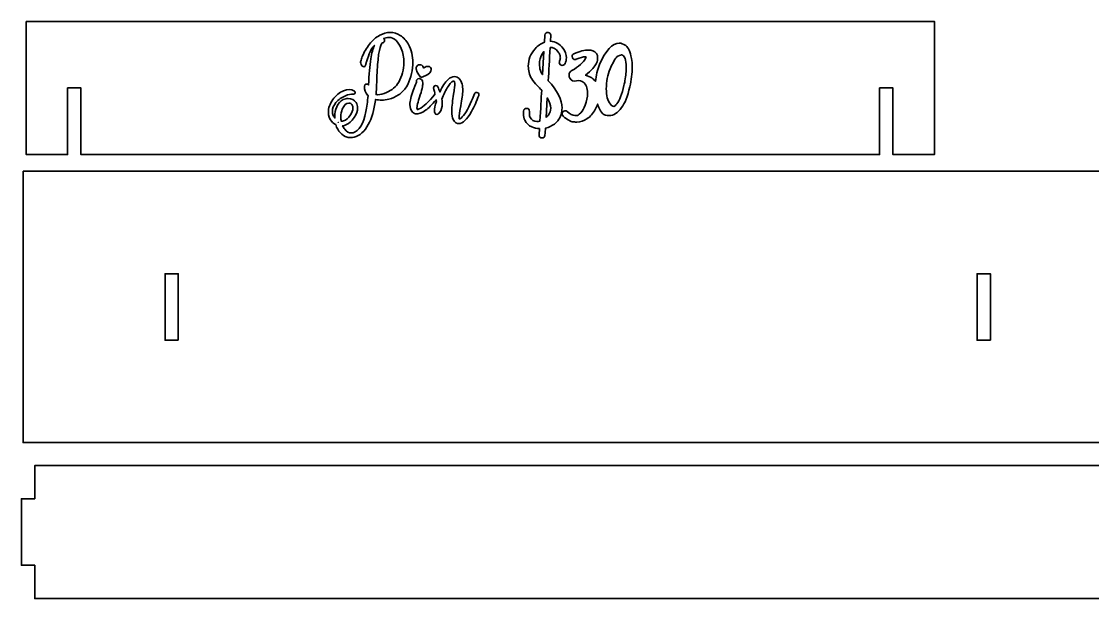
# Model space of a CAD drawing. Header units: centimetres. Extents: x 0.2 to 39.6, y -39 to -0.2.
# Drawn here: x 0.24 to 24.38, y -13.42 to -0.41 of the extents above; entities that cross this region are included whole.
import ezdxf

# ---------------------------------------------------------------- set-up
doc = ezdxf.new("R2010")
doc.units = ezdxf.units.CM
doc.header["$MEASUREMENT"] = 0
doc.layers.add('Capa 1', color=7, linetype='Continuous')

# ---------------------------------------------------------------- blocks, each defined once
blk = doc.blocks.new('block 3')
at = {"layer": 'Capa 1', "color": 175, "lineweight": 35, "true_color": 0x2b4b9b}
for points, knots in [([(9.062, -1.346), (9.062, -1.192), (9.029, -1.053), (8.964, -0.934), (8.915, -0.846), (8.852, -0.776), (8.777, -0.727), (8.777, -0.727), (8.777, -0.727), (8.777, -0.727), (8.709, -0.682), (8.632, -0.659), (8.548, -0.659), (8.548, -0.659), (8.548, -0.659), (8.548, -0.659), (8.468, -0.662), (8.391, -0.683), (8.319, -0.722), (8.23, -0.771), (8.151, -0.84), (8.084, -0.927), (8.02, -1.008), (7.965, -1.101), (7.923, -1.204), (7.907, -1.24), (7.895, -1.276), (7.887, -1.311), (7.884, -1.317), (7.883, -1.323), (7.883, -1.33), (7.883, -1.346), (7.888, -1.364), (7.897, -1.385), (7.911, -1.418), (7.931, -1.434), (7.956, -1.434), (7.971, -1.434), (7.984, -1.425), (7.989, -1.411), (7.993, -1.401), (7.996, -1.391), (7.999, -1.381), (8.002, -1.371), (8.005, -1.362), (8.008, -1.352), (8.011, -1.342), (8.014, -1.332), (8.017, -1.323), (8.045, -1.226), (8.072, -1.15), (8.098, -1.095), (8.122, -1.045), (8.154, -0.997), (8.196, -0.951), (8.161, -1.026), (8.134, -1.128), (8.114, -1.255), (8.089, -1.414), (8.072, -1.611), (8.064, -1.842), (8.064, -1.842), (8.064, -1.845), (8.064, -1.845), (8.062, -1.842), (8.06, -1.839), (8.057, -1.836), (8.03, -1.809), (7.969, -1.817), (7.969, -1.878), (7.969, -1.955), (7.993, -2.02), (8.043, -2.073), (8.043, -2.073), (8.051, -2.081), (8.051, -2.081), (8.04, -2.219), (8.024, -2.342), (8.004, -2.446), (7.949, -2.724), (7.851, -2.884), (7.713, -2.923), (7.701, -2.926), (7.689, -2.927), (7.677, -2.927), (7.619, -2.927), (7.57, -2.899), (7.526, -2.843), (7.508, -2.819), (7.492, -2.792), (7.479, -2.764), (7.538, -2.757), (7.595, -2.73), (7.649, -2.684), (7.682, -2.656), (7.713, -2.621), (7.742, -2.577), (7.792, -2.501), (7.817, -2.428), (7.817, -2.361), (7.817, -2.315), (7.805, -2.276), (7.783, -2.242), (7.74, -2.181), (7.679, -2.151), (7.602, -2.151), (7.566, -2.151), (7.53, -2.159), (7.494, -2.175), (7.431, -2.203), (7.381, -2.257), (7.345, -2.338), (7.318, -2.401), (7.304, -2.479), (7.304, -2.567), (7.304, -2.576), (7.304, -2.584), (7.305, -2.592), (7.29, -2.575), (7.278, -2.554), (7.268, -2.529), (7.255, -2.5), (7.249, -2.47), (7.249, -2.44), (7.249, -2.373), (7.276, -2.306), (7.328, -2.242), (7.385, -2.175), (7.458, -2.123), (7.545, -2.086), (7.607, -2.061), (7.668, -2.048), (7.726, -2.048), (7.742, -2.048), (7.756, -2.037), (7.76, -2.022), (7.764, -2.007), (7.758, -1.991), (7.745, -1.982), (7.674, -1.939), (7.585, -1.937), (7.501, -1.973), (7.407, -2.012), (7.325, -2.08), (7.257, -2.175), (7.19, -2.269), (7.157, -2.366), (7.157, -2.461), (7.157, -2.539), (7.183, -2.609), (7.234, -2.669), (7.259, -2.698), (7.29, -2.722), (7.326, -2.739), (7.347, -2.813), (7.381, -2.876), (7.429, -2.925), (7.471, -2.971), (7.522, -3.003), (7.581, -3.02), (7.609, -3.028), (7.637, -3.032), (7.664, -3.032), (7.688, -3.032), (7.712, -3.029), (7.737, -3.023), (7.867, -2.988), (7.975, -2.892), (8.058, -2.736), (8.136, -2.591), (8.19, -2.408), (8.219, -2.193), (8.219, -2.193), (8.222, -2.171), (8.222, -2.171), (8.306, -2.192), (8.413, -2.192), (8.52, -2.165), (8.598, -2.145), (8.672, -2.112), (8.741, -2.067), (8.81, -2.02), (8.869, -1.96), (8.915, -1.887), (9.002, -1.738), (9.052, -1.573), (9.062, -1.394), (9.062, -1.394), (9.062, -1.346), (9.062, -1.346)], [0, 0, 0, 0, 1, 1, 1, 2, 2, 2, 3, 3, 3, 4, 4, 4, 5, 5, 5, 6, 6, 6, 7, 7, 7, 8, 8, 8, 9, 9, 9, 10, 10, 10, 11, 11, 11, 12, 12, 12, 13, 13, 13, 14, 14, 14, 15, 15, 15, 16, 16, 16, 17, 17, 17, 18, 18, 18, 19, 19, 19, 20, 20, 20, 21, 21, 21, 22, 22, 22, 23, 23, 23, 24, 24, 24, 25, 25, 25, 26, 26, 26, 27, 27, 27, 28, 28, 28, 29, 29, 29, 30, 30, 30, 31, 31, 31, 32, 32, 32, 33, 33, 33, 34, 34, 34, 35, 35, 35, 36, 36, 36, 37, 37, 37, 38, 38, 38, 39, 39, 39, 40, 40, 40, 41, 41, 41, 42, 42, 42, 43, 43, 43, 44, 44, 44, 45, 45, 45, 46, 46, 46, 47, 47, 47, 48, 48, 48, 49, 49, 49, 50, 50, 50, 51, 51, 51, 52, 52, 52, 53, 53, 53, 54, 54, 54, 55, 55, 55, 56, 56, 56, 57, 57, 57, 58, 58, 58, 59, 59, 59, 60, 60, 60, 61, 61, 61, 62, 62, 62, 63, 63, 63, 63]), ([(8.264, -2.063), (8.254, -2.063), (8.244, -2.063), (8.234, -2.062), (8.24, -1.994), (8.245, -1.895), (8.249, -1.768), (8.254, -1.577), (8.263, -1.412), (8.277, -1.275), (8.311, -0.92), (8.371, -0.894), (8.382, -0.892), (8.408, -0.889), (8.426, -0.868), (8.426, -0.841), (8.426, -0.824), (8.419, -0.809), (8.406, -0.8), (8.404, -0.799), (8.403, -0.798), (8.402, -0.797), (8.439, -0.781), (8.478, -0.773), (8.518, -0.773), (8.58, -0.773), (8.635, -0.796), (8.685, -0.843), (8.732, -0.889), (8.77, -0.948), (8.8, -1.019), (8.84, -1.121), (8.861, -1.228), (8.861, -1.338), (8.861, -1.499), (8.821, -1.648), (8.743, -1.782), (8.679, -1.883), (8.588, -1.961), (8.471, -2.014), (8.399, -2.047), (8.33, -2.063), (8.264, -2.063)], [0, 0, 0, 0, 1, 1, 1, 2, 2, 2, 3, 3, 3, 4, 4, 4, 5, 5, 5, 6, 6, 6, 7, 7, 7, 8, 8, 8, 9, 9, 9, 10, 10, 10, 11, 11, 11, 12, 12, 12, 13, 13, 13, 14, 14, 14, 14]), ([(9.225, -1.657), (9.232, -1.666), (9.242, -1.67), (9.252, -1.67), (9.256, -1.67), (9.26, -1.67), (9.263, -1.669), (9.29, -1.66), (9.314, -1.651), (9.336, -1.641), (9.43, -1.597), (9.476, -1.55), (9.476, -1.497), (9.476, -1.49), (9.475, -1.483), (9.473, -1.475), (9.461, -1.437), (9.435, -1.429), (9.421, -1.427), (9.408, -1.425), (9.4, -1.425), (9.396, -1.425), (9.373, -1.425), (9.348, -1.434), (9.321, -1.452), (9.315, -1.456), (9.31, -1.46), (9.304, -1.464), (9.304, -1.463), (9.303, -1.461), (9.303, -1.459), (9.28, -1.399), (9.242, -1.387), (9.214, -1.387), (9.199, -1.387), (9.183, -1.392), (9.17, -1.402), (9.148, -1.42), (9.136, -1.445), (9.136, -1.473), (9.136, -1.482), (9.138, -1.492), (9.14, -1.501), (9.152, -1.551), (9.181, -1.603), (9.225, -1.657)], [0, 0, 0, 0, 1, 1, 1, 2, 2, 2, 3, 3, 3, 4, 4, 4, 5, 5, 5, 6, 6, 6, 7, 7, 7, 8, 8, 8, 9, 9, 9, 10, 10, 10, 11, 11, 11, 12, 12, 12, 13, 13, 13, 14, 14, 14, 15, 15, 15, 15]), ([(10.506, -2.011), (10.483, -2.006), (10.46, -2.019), (10.45, -2.045), (10.433, -2.092), (10.411, -2.144), (10.386, -2.201), (10.299, -2.402), (10.219, -2.533), (10.149, -2.591), (10.125, -2.612), (10.113, -2.613), (10.111, -2.614), (10.111, -2.614), (10.103, -2.605), (10.103, -2.563), (10.103, -2.539), (10.11, -2.476), (10.143, -2.311), (10.171, -2.165), (10.186, -2.05), (10.186, -1.97), (10.186, -1.919), (10.181, -1.87), (10.17, -1.825), (10.137, -1.713), (10.081, -1.657), (10.003, -1.657), (9.95, -1.657), (9.901, -1.678), (9.856, -1.72), (9.79, -1.778), (9.729, -1.871), (9.671, -2.003), (9.658, -1.968), (9.643, -1.93), (9.626, -1.889), (9.616, -1.87), (9.599, -1.86), (9.579, -1.86), (9.549, -1.86), (9.528, -1.881), (9.528, -1.912), (9.528, -1.915), (9.528, -1.917), (9.529, -1.92), (9.529, -1.92), (9.53, -1.927), (9.53, -1.927), (9.531, -1.928), (9.531, -1.93), (9.532, -1.932), (9.54, -1.95), (9.548, -1.98), (9.558, -2.022), (9.56, -2.03), (9.561, -2.038), (9.563, -2.046), (9.413, -2.23), (9.292, -2.344), (9.204, -2.384), (9.175, -2.396), (9.165, -2.396), (9.162, -2.395), (9.157, -2.39), (9.154, -2.378), (9.154, -2.363), (9.154, -2.357), (9.155, -2.349), (9.156, -2.342), (9.162, -2.294), (9.174, -2.243), (9.191, -2.189), (9.191, -2.189), (9.212, -2.121), (9.212, -2.121), (9.263, -1.964), (9.287, -1.862), (9.287, -1.809), (9.287, -1.712), (9.229, -1.702), (9.204, -1.702), (9.162, -1.702), (9.143, -1.728), (9.143, -1.754), (9.143, -1.756), (9.143, -1.757), (9.144, -1.759), (9.144, -1.759), (9.145, -1.766), (9.145, -1.766), (9.144, -1.771), (9.141, -1.787), (9.123, -1.831), (9.123, -1.831), (9.07, -1.968), (9.07, -1.968), (9.02, -2.1), (8.996, -2.203), (8.996, -2.284), (8.996, -2.431), (9.064, -2.479), (9.122, -2.493), (9.183, -2.505), (9.259, -2.48), (9.349, -2.414), (9.411, -2.368), (9.489, -2.291), (9.586, -2.178), (9.588, -2.191), (9.59, -2.204), (9.591, -2.216), (9.562, -2.307), (9.547, -2.378), (9.547, -2.432), (9.547, -2.438), (9.548, -2.444), (9.548, -2.45), (9.549, -2.458), (9.551, -2.465), (9.554, -2.471), (9.565, -2.504), (9.592, -2.507), (9.6, -2.507), (9.633, -2.507), (9.655, -2.477), (9.662, -2.468), (9.704, -2.413), (9.725, -2.344), (9.725, -2.261), (9.725, -2.237), (9.722, -2.206), (9.716, -2.168), (9.757, -2.055), (9.804, -1.957), (9.857, -1.878), (9.928, -1.771), (9.972, -1.755), (9.991, -1.755), (10, -1.755), (10.006, -1.78), (10.006, -1.814), (10.006, -1.858), (9.998, -1.928), (9.983, -2.027), (9.982, -2.035), (9.98, -2.044), (9.979, -2.053), (9.969, -2.118), (9.96, -2.184), (9.952, -2.251), (9.944, -2.317), (9.94, -2.38), (9.94, -2.437), (9.94, -2.518), (9.95, -2.579), (9.971, -2.623), (10.006, -2.7), (10.058, -2.716), (10.095, -2.716), (10.188, -2.716), (10.283, -2.627), (10.385, -2.443), (10.445, -2.33), (10.5, -2.208), (10.547, -2.08), (10.548, -2.077), (10.548, -2.075), (10.549, -2.072), (10.549, -2.072), (10.549, -2.066), (10.549, -2.066), (10.55, -2.064), (10.55, -2.063), (10.55, -2.061), (10.55, -2.042), (10.538, -2.019), (10.506, -2.011)], [0, 0, 0, 0, 1, 1, 1, 2, 2, 2, 3, 3, 3, 4, 4, 4, 5, 5, 5, 6, 6, 6, 7, 7, 7, 8, 8, 8, 9, 9, 9, 10, 10, 10, 11, 11, 11, 12, 12, 12, 13, 13, 13, 14, 14, 14, 15, 15, 15, 16, 16, 16, 17, 17, 17, 18, 18, 18, 19, 19, 19, 20, 20, 20, 21, 21, 21, 22, 22, 22, 23, 23, 23, 24, 24, 24, 25, 25, 25, 26, 26, 26, 27, 27, 27, 28, 28, 28, 29, 29, 29, 30, 30, 30, 31, 31, 31, 32, 32, 32, 33, 33, 33, 34, 34, 34, 35, 35, 35, 36, 36, 36, 37, 37, 37, 38, 38, 38, 39, 39, 39, 40, 40, 40, 41, 41, 41, 42, 42, 42, 43, 43, 43, 44, 44, 44, 45, 45, 45, 46, 46, 46, 47, 47, 47, 48, 48, 48, 49, 49, 49, 50, 50, 50, 51, 51, 51, 52, 52, 52, 53, 53, 53, 54, 54, 54, 55, 55, 55, 56, 56, 56, 57, 57, 57, 58, 58, 58, 59, 59, 59, 59]), ([(7.44, -2.567), (7.44, -2.497), (7.45, -2.438), (7.471, -2.391), (7.511, -2.297), (7.559, -2.252), (7.619, -2.252), (7.628, -2.252), (7.636, -2.253), (7.645, -2.256), (7.667, -2.264), (7.683, -2.279), (7.696, -2.301), (7.705, -2.319), (7.71, -2.34), (7.71, -2.365), (7.71, -2.413), (7.692, -2.465), (7.656, -2.52), (7.609, -2.591), (7.557, -2.636), (7.501, -2.654), (7.483, -2.659), (7.465, -2.662), (7.448, -2.662), (7.443, -2.633), (7.44, -2.601), (7.44, -2.567)], [0, 0, 0, 0, 1, 1, 1, 2, 2, 2, 3, 3, 3, 4, 4, 4, 5, 5, 5, 6, 6, 6, 7, 7, 7, 8, 8, 8, 9, 9, 9, 9]), ([(7.38, -2.688), (7.38, -2.687), (7.381, -2.687), (7.381, -2.686), (7.381, -2.687), (7.381, -2.688), (7.382, -2.689), (7.381, -2.689), (7.381, -2.688), (7.38, -2.688)], [0, 0, 0, 0, 1, 1, 1, 2, 2, 2, 3, 3, 3, 3])]:
    blk.add_open_spline(points, degree=3, knots=knots, dxfattribs=at)
blk = doc.blocks.new('block 4')
at = {"layer": 'Capa 1', "color": 175, "lineweight": 35, "true_color": 0x2b4b9b}
blk.add_open_spline([(13.989, -1.245), (13.989, -1.245), (13.989, -1.244), (13.989, -1.244), (13.96, -1.091), (13.919, -1), (13.86, -0.958), (13.803, -0.919), (13.756, -0.9), (13.714, -0.9), (13.555, -0.9), (13.41, -1.059), (13.271, -1.385), (13.222, -1.503), (13.19, -1.63), (13.176, -1.765), (13.153, -1.736), (13.126, -1.71), (13.095, -1.687), (13.094, -1.687), (13.094, -1.687), (13.094, -1.687), (13.055, -1.66), (13.008, -1.64), (12.953, -1.626), (13.019, -1.577), (13.074, -1.526), (13.116, -1.474), (13.186, -1.388), (13.219, -1.331), (13.222, -1.287), (13.225, -1.253), (13.226, -1.233), (13.226, -1.229), (13.226, -1.157), (13.19, -1.103), (13.119, -1.073), (13.092, -1.062), (13.059, -1.057), (13.022, -1.057), (12.93, -1.057), (12.822, -1.084), (12.69, -1.14), (12.665, -1.152), (12.65, -1.175), (12.65, -1.203), (12.65, -1.245), (12.683, -1.276), (12.725, -1.27), (12.725, -1.27), (12.732, -1.269), (12.732, -1.269), (12.737, -1.268), (12.741, -1.267), (12.744, -1.265), (12.833, -1.228), (12.901, -1.209), (12.948, -1.209), (12.963, -1.209), (12.969, -1.211), (12.965, -1.211), (12.965, -1.215), (12.964, -1.227), (12.951, -1.251), (12.93, -1.291), (12.893, -1.336), (12.84, -1.383), (12.787, -1.433), (12.722, -1.477), (12.648, -1.517), (12.611, -1.537), (12.591, -1.561), (12.586, -1.589), (12.582, -1.606), (12.581, -1.618), (12.581, -1.627), (12.581, -1.649), (12.587, -1.67), (12.598, -1.69), (12.629, -1.747), (12.688, -1.77), (12.752, -1.748), (12.817, -1.743), (12.868, -1.753), (12.903, -1.779), (12.967, -1.829), (12.998, -1.911), (12.998, -2.031), (12.998, -2.114), (12.98, -2.205), (12.945, -2.3), (12.919, -2.368), (12.886, -2.426), (12.844, -2.471), (12.793, -2.527), (12.768, -2.532), (12.761, -2.532), (12.761, -2.532), (12.711, -2.533), (12.711, -2.533), (12.663, -2.533), (12.605, -2.503), (12.538, -2.443), (12.51, -2.42), (12.465, -2.422), (12.442, -2.451), (12.431, -2.464), (12.425, -2.479), (12.425, -2.496), (12.425, -2.513), (12.432, -2.531), (12.447, -2.546), (12.542, -2.631), (12.614, -2.672), (12.672, -2.676), (12.72, -2.679), (12.748, -2.68), (12.758, -2.68), (12.84, -2.68), (12.916, -2.656), (12.986, -2.609), (13.061, -2.557), (13.124, -2.486), (13.172, -2.398), (13.193, -2.36), (13.21, -2.319), (13.224, -2.277), (13.282, -2.442), (13.336, -2.517), (13.401, -2.525), (13.47, -2.533), (13.482, -2.534), (13.488, -2.534), (13.584, -2.534), (13.678, -2.474), (13.767, -2.355), (13.839, -2.26), (13.9, -2.106), (13.952, -1.885), (13.988, -1.73), (14.006, -1.582), (14.006, -1.444), (14.006, -1.372), (14, -1.305), (13.989, -1.245)], degree=3, knots=[0, 0, 0, 0, 1, 1, 1, 2, 2, 2, 3, 3, 3, 4, 4, 4, 5, 5, 5, 6, 6, 6, 7, 7, 7, 8, 8, 8, 9, 9, 9, 10, 10, 10, 11, 11, 11, 12, 12, 12, 13, 13, 13, 14, 14, 14, 15, 15, 15, 16, 16, 16, 17, 17, 17, 18, 18, 18, 19, 19, 19, 20, 20, 20, 21, 21, 21, 22, 22, 22, 23, 23, 23, 24, 24, 24, 25, 25, 25, 26, 26, 26, 27, 27, 27, 28, 28, 28, 29, 29, 29, 30, 30, 30, 31, 31, 31, 32, 32, 32, 33, 33, 33, 34, 34, 34, 35, 35, 35, 36, 36, 36, 37, 37, 37, 38, 38, 38, 39, 39, 39, 40, 40, 40, 41, 41, 41, 42, 42, 42, 43, 43, 43, 44, 44, 44, 45, 45, 45, 46, 46, 46, 47, 47, 47, 48, 48, 48, 48], dxfattribs=at)
blk = doc.blocks.new('block 2')
at = {"layer": 'Capa 1', "color": 175, "lineweight": 35, "true_color": 0x2b4b9b}
for points, knots in [([(12.155, -0.999), (12.221, -0.991), (12.281, -1.026), (12.339, -1.103), (12.368, -1.141), (12.377, -1.166), (12.38, -1.18), (12.385, -1.213), (12.386, -1.226), (12.386, -1.231), (12.386, -1.257), (12.38, -1.281), (12.368, -1.305), (12.364, -1.315), (12.361, -1.325), (12.361, -1.336), (12.361, -1.376), (12.389, -1.403), (12.429, -1.403), (12.454, -1.403), (12.475, -1.391), (12.489, -1.369), (12.489, -1.368), (12.49, -1.366), (12.491, -1.365), (12.511, -1.322), (12.521, -1.277), (12.521, -1.233), (12.521, -1.158), (12.497, -1.086), (12.448, -1.021), (12.448, -1.021), (12.448, -1.021), (12.448, -1.021), (12.369, -0.917), (12.273, -0.863), (12.162, -0.86), (12.162, -0.86), (12.169, -0.725), (12.169, -0.725), (12.169, -0.69), (12.145, -0.664), (12.108, -0.66), (12.07, -0.656), (12.039, -0.682), (12.034, -0.723), (12.034, -0.723), (12.025, -0.883), (12.025, -0.883), (11.947, -0.911), (11.877, -0.96), (11.816, -1.028), (11.714, -1.142), (11.663, -1.274), (11.663, -1.42), (11.663, -1.467), (11.668, -1.514), (11.68, -1.562), (11.705, -1.662), (11.764, -1.759), (11.856, -1.85), (11.897, -1.889), (11.933, -1.927), (11.965, -1.963), (11.955, -2.156), (11.941, -2.389), (11.925, -2.657), (11.901, -2.664), (11.878, -2.667), (11.856, -2.667), (11.786, -2.667), (11.739, -2.639), (11.707, -2.579), (11.695, -2.555), (11.689, -2.524), (11.689, -2.488), (11.689, -2.475), (11.689, -2.461), (11.691, -2.441), (11.691, -2.401), (11.663, -2.373), (11.623, -2.373), (11.587, -2.373), (11.56, -2.397), (11.556, -2.433), (11.553, -2.453), (11.552, -2.473), (11.552, -2.491), (11.552, -2.548), (11.563, -2.598), (11.586, -2.64), (11.621, -2.708), (11.673, -2.758), (11.74, -2.788), (11.796, -2.812), (11.854, -2.826), (11.914, -2.829), (11.914, -2.829), (11.905, -2.97), (11.905, -2.97), (11.905, -3.01), (11.934, -3.039), (11.975, -3.039), (11.991, -3.039), (12.007, -3.033), (12.02, -3.021), (12.037, -3.006), (12.04, -3.002), (12.051, -2.817), (12.134, -2.799), (12.209, -2.762), (12.276, -2.705), (12.355, -2.638), (12.403, -2.544), (12.419, -2.426), (12.422, -2.407), (12.423, -2.387), (12.423, -2.367), (12.423, -2.177), (12.319, -1.968), (12.113, -1.748), (12.126, -1.528), (12.14, -1.279), (12.155, -0.999)], [0, 0, 0, 0, 1, 1, 1, 2, 2, 2, 3, 3, 3, 4, 4, 4, 5, 5, 5, 6, 6, 6, 7, 7, 7, 8, 8, 8, 9, 9, 9, 10, 10, 10, 11, 11, 11, 12, 12, 12, 13, 13, 13, 14, 14, 14, 15, 15, 15, 16, 16, 16, 17, 17, 17, 18, 18, 18, 19, 19, 19, 20, 20, 20, 21, 21, 21, 22, 22, 22, 23, 23, 23, 24, 24, 24, 25, 25, 25, 26, 26, 26, 27, 27, 27, 28, 28, 28, 29, 29, 29, 30, 30, 30, 31, 31, 31, 32, 32, 32, 33, 33, 33, 34, 34, 34, 35, 35, 35, 36, 36, 36, 37, 37, 37, 38, 38, 38, 39, 39, 39, 40, 40, 40, 41, 41, 41, 41]), ([(11.985, -1.133), (11.994, -1.118), (12.004, -1.105), (12.014, -1.092), (12.014, -1.092), (11.985, -1.612), (11.985, -1.612), (11.96, -1.579), (11.944, -1.547), (11.936, -1.517), (11.922, -1.465), (11.915, -1.418), (11.915, -1.379), (11.915, -1.292), (11.938, -1.209), (11.985, -1.133)], [0, 0, 0, 0, 1, 1, 1, 2, 2, 2, 3, 3, 3, 4, 4, 4, 5, 5, 5, 5]), ([(13.84, -1.752), (13.834, -1.788), (13.827, -1.822), (13.819, -1.854), (13.772, -2.053), (13.718, -2.194), (13.658, -2.273), (13.631, -2.307), (13.606, -2.326), (13.587, -2.326), (13.563, -2.326), (13.538, -2.31), (13.513, -2.279), (13.452, -2.201), (13.421, -2.083), (13.421, -1.929), (13.421, -1.767), (13.45, -1.616), (13.506, -1.483), (13.606, -1.252), (13.66, -1.207), (13.678, -1.198), (13.744, -1.168), (13.762, -1.166), (13.764, -1.166), (13.794, -1.166), (13.821, -1.195), (13.844, -1.25), (13.862, -1.297), (13.871, -1.361), (13.871, -1.441), (13.871, -1.526), (13.86, -1.631), (13.84, -1.752)], [0, 0, 0, 0, 1, 1, 1, 2, 2, 2, 3, 3, 3, 4, 4, 4, 5, 5, 5, 6, 6, 6, 7, 7, 7, 8, 8, 8, 9, 9, 9, 10, 10, 10, 11, 11, 11, 11]), ([(12.066, -2.577), (12.066, -2.577), (12.092, -2.135), (12.092, -2.135), (12.143, -2.222), (12.168, -2.3), (12.168, -2.369), (12.168, -2.427), (12.149, -2.48), (12.108, -2.531), (12.095, -2.547), (12.081, -2.563), (12.066, -2.577)], [0, 0, 0, 0, 1, 1, 1, 2, 2, 2, 3, 3, 3, 4, 4, 4, 4])]:
    blk.add_open_spline(points, degree=3, knots=knots, dxfattribs=at)
at = {"layer": 'Capa 1'}
for name in ['block 3', 'block 4']:
    blk.add_blockref(name, (0, 0), dxfattribs=at)

msp = doc.modelspace()

# ---------------------------------------------------------------- linework, layer by layer
at = {"layer": 'Capa 1', "color": 22, "lineweight": 35, "true_color": 0xe42420}
for points in [[(0.348, -0.412), (0.348, -3.412), (1.281, -3.412), (1.281, -1.912), (1.581, -1.912), (1.581, -3.412), (19.581, -3.412), (19.581, -1.912), (19.881, -1.912), (19.881, -3.412), (20.815, -3.412), (20.815, -0.412), (0.348, -0.412)], [(0.276, -3.787), (0.276, -9.905), (25.276, -9.905), (25.276, -3.787), (0.276, -3.787)], [(3.776, -7.598), (3.476, -7.598), (3.476, -6.098), (3.776, -6.098), (3.776, -7.598)], [(22.076, -7.598), (21.776, -7.598), (21.776, -6.098), (22.076, -6.098), (22.076, -7.598)]]:
    msp.add_lwpolyline(points, dxfattribs=at)
msp.add_open_spline([(29.04, -12.072), (29.04, -12.072), (29.04, -11.772), (29.04, -11.772), (29.04, -11.772), (30.54, -11.772), (30.54, -11.772), (30.54, -11.772), (30.54, -10.422), (30.54, -10.422), (30.54, -10.422), (29.028, -10.422), (29.028, -10.422), (28.738, -10.257), (28.36, -9.982), (28.241, -9.661), (28.2, -9.551), (28.162, -9.372), (28.305, -9.1), (28.382, -8.952), (28.463, -8.828), (28.549, -8.73), (28.608, -8.674), (28.669, -8.619), (28.729, -8.565), (28.819, -8.502), (28.912, -8.463), (29.009, -8.45), (29.11, -8.437), (29.194, -8.469), (29.259, -8.487), (29.375, -8.532), (29.475, -8.58), (29.6, -8.58), (29.911, -8.58), (30.163, -8.328), (30.163, -8.017), (30.163, -7.743), (29.955, -7.556), (29.708, -7.464), (29.482, -7.38), (29.077, -7.283), (28.612, -7.42), (28.297, -7.514), (28.016, -7.695), (27.771, -7.96), (26.916, -8.771), (26.484, -9.771), (26.005, -10.422), (26.005, -10.422), (0.54, -10.422), (0.54, -10.422), (0.54, -10.422), (0.54, -11.172), (0.54, -11.172), (0.54, -11.172), (0.24, -11.172), (0.24, -11.172), (0.24, -11.172), (0.24, -12.672), (0.24, -12.672), (0.24, -12.672), (0.54, -12.672), (0.54, -12.672), (0.54, -12.672), (0.54, -13.422), (0.54, -13.422), (0.54, -13.422), (30.54, -13.422), (30.54, -13.422), (30.54, -13.422), (30.54, -12.072), (30.54, -12.072), (30.54, -12.072), (29.04, -12.072), (29.04, -12.072)], degree=3, knots=[0, 0, 0, 0, 1, 1, 1, 2, 2, 2, 3, 3, 3, 4, 4, 4, 5, 5, 5, 6, 6, 6, 7, 7, 7, 8, 8, 8, 9, 9, 9, 10, 10, 10, 11, 11, 11, 12, 12, 12, 13, 13, 13, 14, 14, 14, 15, 15, 15, 16, 16, 16, 17, 17, 17, 18, 18, 18, 19, 19, 19, 20, 20, 20, 21, 21, 21, 22, 22, 22, 23, 23, 23, 24, 24, 24, 25, 25, 25, 25], dxfattribs=at)

# ---------------------------------------------------------------- block references
at = {"layer": 'Capa 1'}
msp.add_blockref('block 2', (0, 0), dxfattribs=at)

doc.saveas('drawing.dxf')
